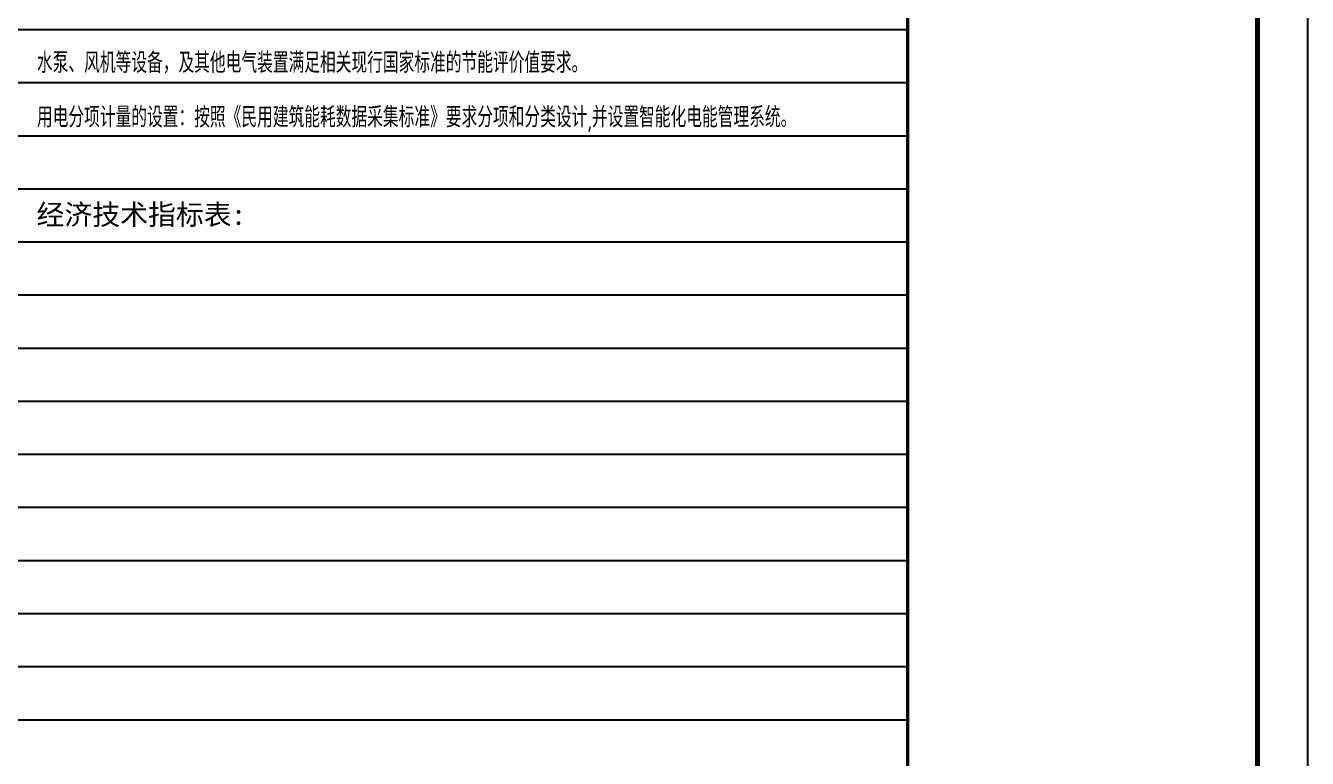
# Model space of a CAD drawing. Extents: x -518115 to 790560, y -210384 to 1628073.
# Drawn here: x 464780 to 490414, y 859200 to 873858 of the extents above; entities that cross this region are included whole.
import ezdxf

# ---------------------------------------------------------------- set-up
doc = ezdxf.new("R2010")
doc.units = 0
doc.header["$LTSCALE"] = 1000
doc.header["$MEASUREMENT"] = 0
doc.layers.add('cr-说明', color=15, linetype='Continuous', lineweight=13)
for name, color, linetype in [('Defpoint', 7, 'Continuous'), ('FLOR-OTLN', 31, 'Continuous'), ('图框', 140, 'Continuous')]:
    doc.layers.add(name, color=color, linetype=linetype)
doc.layers.add('yichutu', color=7, linetype='Continuous', true_color=0xffffff, plot=False)
doc.styles.add('AADRI_ST', font='stedi.shx', dxfattribs={"width": 0.7, "bigfont": 'hztxt.shx'})
doc.styles.add('HT', font='')
doc.styles.get('HT').set_extended_font_data('SimHei')

# ---------------------------------------------------------------- blocks, each defined once
blk = doc.blocks.new('yct-841-594-84100-59399.9999999999-100-1000.0')
at = {"layer": 'yichutu', "color": 7, "true_color": 0xffffff}
blk.add_lwpolyline([(0, 0), (0, 59400), (84100, 59400), (84100, 0)], close=True, dxfattribs=at)
blk = doc.blocks.new('TK')
at = {"layer": '图框'}
blk.add_lwpolyline([(465375, 548714), (549475, 548714), (549475, 489314), (465375, 489314)], close=True, dxfattribs=at)
blk.add_lwpolyline([(465375, 548714), (549475, 548714), (549475, 489314), (465375, 489314)], close=True, dxfattribs=at)
at = {"layer": '图框', "const_width": 100}
blk.add_lwpolyline([(548475, 490314), (548475, 547714), (467875, 547714), (467875, 490314)], close=True, dxfattribs=at)
at = {"layer": '图框', "const_width": 70}
blk.add_lwpolyline([(541480, 490314), (541480, 547714)], dxfattribs=at)

msp = doc.modelspace()

# ---------------------------------------------------------------- linework, layer by layer
at = {"layer": 'Defpoint', "color": 252}
for p, q in [((482419, 901384.2), (482419, 846161.6)), ((482419, 873772.9), (408814.1, 873772.9)), ((482419, 872710.9), (408814.1, 872710.9)), ((482419, 871648.9), (408814.1, 871648.9)), ((482419, 870587), (408814.1, 870587)), ((482419, 869525), (408814.1, 869525)), ((482419, 868463), (408814.1, 868463)), ((482419, 867401), (408814.1, 867401)), ((482419, 866339.1), (408814.1, 866339.1)), ((482419, 865277.1), (408814.1, 865277.1)), ((482419, 864215.1), (408814.1, 864215.1)), ((482419, 863153.2), (408814.1, 863153.2)), ((482419, 862091.2), (408814.1, 862091.2)), ((482419, 861029.2), (408814.1, 861029.2)), ((482419, 859967.2), (408814.1, 859967.2))]:
    msp.add_line(p, q, dxfattribs=at)

# ---------------------------------------------------------------- block references
msp.add_blockref('TK', (-59060.9, 355068.4))
at = {"layer": 'yichutu'}
msp.add_blockref('yct-841-594-84100-59399.9999999999-100-1000.0', (406314.1, 844382.1), dxfattribs=at)

# ---------------------------------------------------------------- texts
at = {"layer": 'cr-说明', "style": 'HT'}
msp.add_text('经济技术指标表:', height=408.45, dxfattribs=at).set_placement((464999.3, 869873.8))
at = {"layer": 'FLOR-OTLN', "color": 4, "style": 'AADRI_ST', "width": 0.77}
for s, p in [('水泵、风机等设备，及其他电气装置满足相关现行国家标准的节能评价值要求。', (465006, 872911.8)), ('用电分项计量的设置：按照《民用建筑能耗数据采集标准》要求分项和分类设计,并设置智能化电能管理系统。', (465006, 871821.8))]:
    msp.add_text(s, height=408.451, dxfattribs=at).set_placement(p)

doc.saveas('drawing.dxf')
